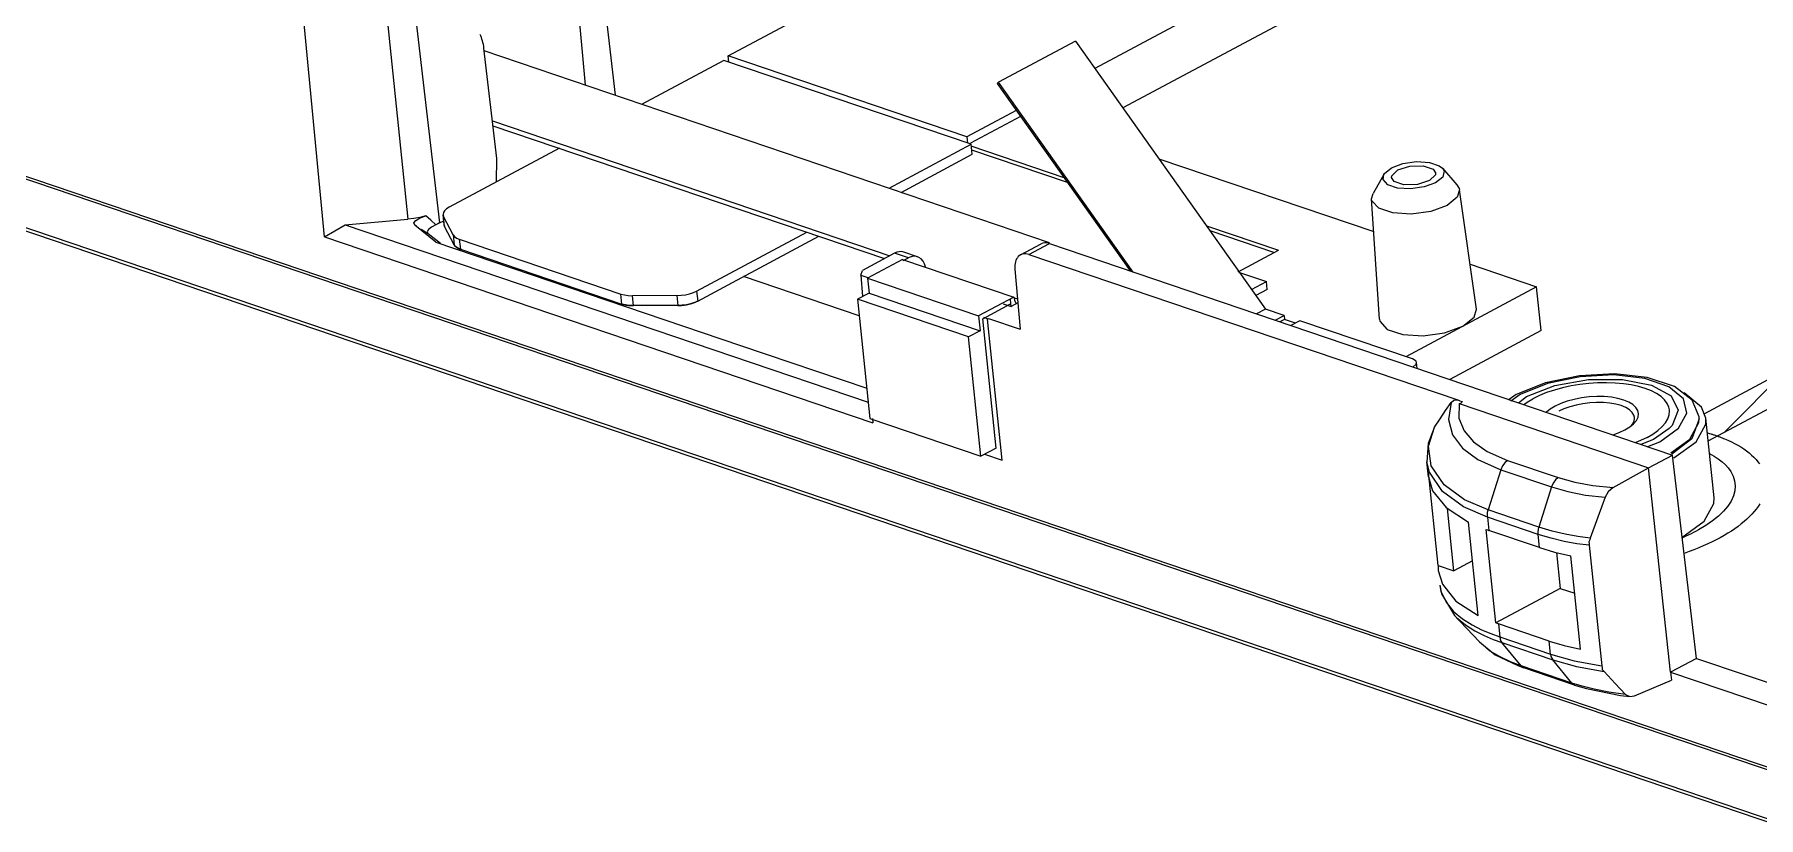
# Model space of a CAD drawing. Header units: millimetres. Extents: x 0 to 594, y 0 to 420.
# Drawn here: x 146.88 to 185.75, y 187.32 to 204.98 of the extents above; entities that cross this region are included whole.
import ezdxf

# ---------------------------------------------------------------- set-up
doc = ezdxf.new("R2010")
doc.units = ezdxf.units.MM
doc.header["$LTSCALE"] = 32.67
doc.layers.get('0').update_dxf_attribs({"linetype": 'CONTINUOUS'})
doc.layers.add('ASSEM_MEM', color=7, linetype='CONTINUOUS')
doc.styles.get("Standard").update_dxf_attribs({"font": 'txt', "width": 0.8})
doc.dimstyles.get("Standard").update_dxf_attribs({"dimtxt": 2.5, "dimasz": 3, "dimexe": 1.5, "dimexo": 1.2, "dimtad": 1, "dimdsep": 46, "dimtxsty": 'STANDARD', "dimblk": '_FILLED', "dimblk1": '_FILLED', "dimblk2": '_FILLED', "dimcen": 0.09, "dimazin": 2, "dimtol": 1, "dimtp": 0.01, "dimtm": 0.01, "dimtfac": 1, "dimtofl": 0, "dimtmove": 0, "dimatfit": 3, "dimldrblk": '_FILLED', "dimfxl": 1, "dimtolj": 1, "dimarcsym": 0})

# ---------------------------------------------------------------- blocks, each defined once
blk = doc.blocks.new('_FILLED')
at = {"color": 0, "linetype": 'BYBLOCK'}
blk.add_solid([(0, 0), (-1, 0.167), (-1, -0.167)], dxfattribs=at)

msp = doc.modelspace()

# ---------------------------------------------------------------- linework, layer by layer
at = {"layer": 'ASSEM_MEM', "color": 7, "linetype": 'CONTINUOUS'}
for p, q in [((162.523, 204.492), (196.165, 222.473)), ((302.265, 148.937), (101.14, 217.167)), ((302.334, 148.974), (101.21, 217.204)), ((302.716, 147.683), (101.591, 215.913)), ((302.813, 147.578), (101.688, 215.808)), ((191.046, 215.037), (170.789, 204.211)), ((191.166, 213.872), (171.422, 203.318)), ((159.305, 203.836), (159.084, 206.297)), ((159.685, 206.093), (159.975, 203.609)), ((155.442, 205.636), (156.016, 200.727)), ((153.42, 200.413), (152.957, 205.298)), ((154.821, 205.467), (155.3, 200.81)), ((170.353, 204.826), (168.62, 203.9)), ((170.353, 204.826), (174.637, 198.785)), ((157.307, 202.183), (157.017, 204.667)), ((169.77, 200.28), (157.024, 204.604)), ((167.901, 202.667), (162.523, 204.492)), ((162.539, 204.352), (162.523, 204.492)), ((162.425, 204.391), (160.572, 203.4)), ((168.002, 202.499), (162.425, 204.391)), ((168.62, 203.9), (168.589, 203.868)), ((168.589, 203.868), (171.584, 199.644)), ((171.656, 199.619), (168.62, 203.9)), ((157.209, 203.028), (166.169, 199.988)), ((157.221, 202.919), (166.05, 199.924)), ((169.017, 203.264), (167.901, 202.667)), ((169.115, 203.126), (167.988, 202.524)), ((166.149, 201.508), (168.002, 202.499)), ((167.901, 202.667), (167.916, 202.528)), ((168.025, 202.274), (168.002, 202.499)), ((158.721, 202.411), (156.235, 201.082)), ((157.298, 201.65), (157.307, 202.183)), ((166.42, 201.416), (168.025, 202.274)), ((167.99, 202.464), (170.089, 201.752)), ((170.17, 201.638), (168.015, 202.369)), ((172.233, 202.175), (177.076, 200.532)), ((177.303, 201.822), (177.06, 201.392)), ((177.287, 201.706), (177.303, 201.822)), ((177.476, 201.75), (177.48, 201.792)), ((177.48, 201.792), (177.616, 201.924)), ((178.466, 201.813), (178.331, 201.681)), ((178.47, 201.855), (178.466, 201.813)), ((178.63, 201.762), (178.47, 201.634)), ((178.625, 201.959), (178.951, 201.587)), ((177.028, 201.268), (177.06, 201.392)), ((177.393, 201.589), (177.287, 201.706)), ((179.007, 201.473), (178.958, 201.306)), ((179.391, 198.785), (179.007, 201.473)), ((177.203, 198.559), (177.028, 201.268)), ((178.958, 201.306), (178.73, 201.122)), ((153.42, 200.413), (153.892, 200.683)), ((153.892, 200.683), (155.3, 200.81)), ((153.892, 200.683), (165.678, 196.684)), ((155.434, 200.827), (155.29, 200.809)), ((155.494, 200.652), (155.456, 200.676)), ((155.931, 200.296), (155.456, 200.676)), ((155.576, 200.839), (155.709, 200.887)), ((155.761, 200.48), (155.605, 200.58)), ((155.82, 200.788), (155.709, 200.887)), ((155.934, 200.687), (155.82, 200.788)), ((156.016, 200.727), (156.109, 200.777)), ((156.119, 200.685), (156.096, 200.91)), ((156.096, 200.909), (156.106, 200.874)), ((156.322, 200.457), (156.106, 200.874)), ((156.13, 200.65), (156.106, 200.874)), ((156.13, 200.65), (156.119, 200.685)), ((156.127, 200.656), (156.13, 200.65)), ((156.345, 200.233), (156.13, 200.65)), ((173.307, 200.66), (174.927, 200.111)), ((174.827, 200.058), (173.387, 200.546)), ((153.42, 200.413), (165.784, 196.219)), ((156.035, 200.261), (155.761, 200.48)), ((155.931, 200.296), (159.364, 199.129)), ((156.322, 200.457), (156.345, 200.233)), ((156.462, 200.359), (160.106, 199.123)), ((156.462, 200.359), (156.485, 200.135)), ((161.812, 199.19), (164.298, 200.519)), ((162.523, 199.334), (164.569, 200.427)), ((169.113, 200.007), (169.575, 200.254)), ((169.303, 200.015), (169.764, 200.261)), ((169.764, 200.261), (183.813, 195.495)), ((156.485, 200.135), (160.129, 198.899)), ((166.274, 200.044), (165.547, 199.655)), ((166.456, 199.901), (165.666, 199.478)), ((166.584, 199.938), (166.274, 200.044)), ((166.456, 199.901), (168.959, 199.052)), ((166.469, 199.877), (166.584, 199.938)), ((166.793, 199.963), (166.48, 200.069)), ((169.303, 200.015), (178.968, 196.737)), ((174.016, 199.624), (174.927, 200.111)), ((179.247, 199.795), (180.748, 199.286)), ((165.476, 198.634), (162.869, 199.519)), ((165.51, 199.551), (165.547, 199.655)), ((165.51, 199.551), (165.672, 199.495)), ((165.51, 199.551), (165.549, 199.066)), ((165.666, 199.478), (168.169, 198.629)), ((165.666, 199.478), (165.701, 199.147)), ((168.986, 199.685), (169.107, 198.33)), ((174.05, 199.612), (174.657, 199.406)), ((174.323, 199.227), (174.657, 199.406)), ((174.676, 199.227), (174.657, 199.406)), ((160.129, 198.899), (160.106, 199.123)), ((161.365, 199.09), (160.363, 199.087)), ((160.386, 198.862), (160.363, 199.087)), ((161.365, 199.09), (161.388, 198.866)), ((161.812, 199.19), (161.835, 198.966)), ((161.835, 198.966), (162.523, 199.334)), ((165.701, 199.147), (165.438, 199.006)), ((167.94, 198.157), (165.438, 199.006)), ((165.438, 199.006), (165.716, 196.316)), ((165.701, 199.147), (168.203, 198.298)), ((168.959, 199.052), (168.169, 198.629)), ((168.894, 198.939), (168.876, 199.007)), ((168.876, 199.007), (168.887, 198.9)), ((168.967, 199.039), (169.046, 199.012)), ((174.676, 199.227), (174.42, 199.09)), ((180.748, 199.286), (177.801, 197.711)), ((180.85, 198.3), (180.748, 199.286)), ((161.388, 198.866), (160.386, 198.862)), ((168.169, 198.629), (168.203, 198.298)), ((168.263, 198.566), (168.887, 198.9)), ((168.275, 198.602), (168.381, 198.567)), ((168.722, 198.905), (168.901, 198.845)), ((168.887, 198.9), (168.892, 198.848)), ((169.054, 198.926), (168.901, 198.845)), ((169.005, 198.922), (169.03, 198.914)), ((174.637, 198.785), (174.435, 198.677)), ((175.055, 198.643), (174.637, 198.785)), ((174.853, 198.535), (175.055, 198.643)), ((175.055, 198.643), (175.064, 198.553)), ((168.203, 198.298), (167.94, 198.157)), ((168.565, 195.652), (168.263, 198.566)), ((168.699, 195.377), (168.369, 198.561)), ((168.392, 198.573), (169.107, 198.33)), ((175.064, 198.553), (174.961, 198.498)), ((175.313, 198.469), (175.064, 198.553)), ((175.412, 198.521), (175.21, 198.413)), ((177.951, 197.66), (175.412, 198.521)), ((180.85, 198.3), (178.79, 197.199)), ((188.42, 198.504), (184.516, 196.418)), ((168.218, 195.467), (167.94, 198.157)), ((177.957, 197.476), (178.032, 197.541)), ((178.032, 197.541), (178.041, 197.58)), ((178.055, 197.449), (178.041, 197.58)), ((180.948, 197.123), (180.283, 196.857)), ((180.993, 197.107), (180.378, 196.861)), ((180.521, 196.812), (181.159, 197.059)), ((181.159, 197.059), (181.919, 197.194)), ((184.976, 196.005), (186.39, 197.42)), ((178.823, 196.681), (178.759, 196.294)), ((180.283, 196.857), (180.125, 196.746)), ((180.378, 196.861), (180.166, 196.707)), ((180.338, 196.674), (180.521, 196.812)), ((184.06, 196.762), (183.73, 197.035)), ((184.252, 196.729), (183.859, 197.037)), ((184.135, 196.438), (184.06, 196.762)), ((184.468, 196.577), (184.075, 196.897)), ((184.411, 196.355), (184.252, 196.729)), ((184.618, 195.814), (186.743, 196.95)), ((165.716, 196.316), (168.218, 195.467)), ((165.776, 196.321), (165.784, 196.219)), ((179.002, 196.654), (183.271, 195.205)), ((183.742, 196.49), (183.741, 196.513)), ((183.944, 196.099), (184.135, 196.438)), ((184.415, 196.311), (184.246, 195.856)), ((184.407, 196.231), (184.411, 196.355)), ((184.415, 196.31), (184.411, 196.355)), ((184.564, 196.326), (184.468, 196.577)), ((184.56, 196.194), (184.564, 196.326)), ((184.75, 194.533), (184.565, 196.326)), ((178.311, 195.698), (178.444, 196.123)), ((178.436, 196.109), (178.444, 196.123)), ((182.737, 196.06), (182.847, 196.127)), ((182.847, 196.127), (182.934, 196.199)), ((182.887, 196.161), (182.911, 196.19)), ((183.237, 195.891), (183.369, 195.968)), ((183.369, 195.968), (183.483, 196.05)), ((183.738, 196.094), (183.38, 195.842)), ((183.523, 195.794), (183.944, 196.099)), ((183.802, 196.162), (183.738, 196.094)), ((184.2, 195.855), (184.407, 196.231)), ((184.341, 195.795), (184.56, 196.194)), ((184.599, 195.994), (184.622, 195.988)), ((184.622, 195.988), (184.645, 195.981)), ((184.769, 195.941), (184.79, 195.934)), ((184.79, 195.934), (184.811, 195.927)), ((168.565, 195.652), (168.218, 195.467)), ((168.302, 195.512), (168.699, 195.377)), ((178.369, 195.253), (178.311, 195.698)), ((183.38, 195.842), (183.098, 195.733)), ((183.253, 195.685), (183.523, 195.794)), ((183.271, 195.205), (183.813, 195.495)), ((183.776, 195.546), (184.2, 195.855)), ((184.246, 195.856), (183.798, 195.515)), ((184.353, 190.911), (183.813, 195.495)), ((183.837, 195.428), (184.341, 195.795)), ((178.311, 195.001), (178.276, 195.345)), ((178.332, 195.106), (178.276, 195.345)), ((178.525, 193.004), (178.307, 195.111)), ((178.626, 194.669), (178.332, 195.106)), ((178.66, 194.824), (178.369, 195.253)), ((179.941, 195.164), (179.657, 194.259)), ((179.941, 195.164), (181.085, 194.775)), ((180.092, 195.373), (181.235, 194.985)), ((182.471, 194.759), (183.271, 195.205)), ((183.769, 190.598), (183.271, 195.205)), ((179.124, 194.488), (178.66, 194.824)), ((181.085, 194.775), (180.801, 193.871)), ((179.097, 194.328), (178.626, 194.669)), ((179.639, 194.095), (179.097, 194.328)), ((179.657, 194.259), (179.124, 194.488)), ((178.712, 194.309), (179.214, 193.984)), ((178.883, 192.883), (178.737, 194.293)), ((179.432, 191.877), (179.214, 193.984)), ((179.639, 194.095), (179.637, 194.148)), ((180.782, 193.706), (179.639, 194.095)), ((179.639, 194.095), (179.669, 193.797)), ((180.801, 193.871), (179.657, 194.259)), ((179.825, 191.712), (179.607, 193.819)), ((180.813, 193.409), (179.669, 193.797)), ((180.781, 193.76), (180.787, 193.815)), ((180.782, 193.706), (180.781, 193.76)), ((181.076, 193.618), (180.782, 193.706)), ((180.813, 193.409), (180.782, 193.706)), ((180.787, 193.815), (180.801, 193.871)), ((181.096, 193.782), (180.801, 193.871)), ((181.368, 193.549), (181.076, 193.618)), ((181.656, 193.496), (181.368, 193.549)), ((181.957, 193.624), (181.678, 193.661)), ((181.196, 193.298), (181.28, 192.489)), ((181.738, 191.118), (181.52, 193.225)), ((181.934, 193.459), (181.656, 193.496)), ((181.934, 193.459), (182.215, 190.74)), ((178.525, 193.004), (178.883, 192.883)), ((178.525, 193.004), (178.529, 192.895)), ((178.529, 192.895), (178.622, 192.584)), ((179.305, 193.108), (178.883, 192.883)), ((178.564, 192.56), (178.603, 192.362)), ((178.565, 192.55), (178.589, 192.426)), ((178.589, 192.426), (178.705, 192.175)), ((178.622, 192.584), (178.93, 192.202)), ((181.28, 192.489), (179.825, 191.712)), ((181.28, 192.489), (181.607, 192.378)), ((178.603, 192.362), (178.893, 191.88)), ((178.705, 192.175), (178.877, 191.97)), ((178.93, 192.202), (179.432, 191.877)), ((178.877, 191.97), (179.079, 191.803)), ((179.021, 191.743), (178.893, 191.88)), ((179.458, 191.28), (179.021, 191.743)), ((181.031, 191.302), (179.887, 191.69)), ((179.887, 191.69), (179.918, 191.393)), ((179.507, 191.557), (179.716, 191.468)), ((179.716, 191.468), (179.918, 191.393)), ((179.768, 191.338), (179.967, 191.265)), ((179.918, 191.393), (181.062, 191.005)), ((179.967, 191.265), (181.111, 190.877)), ((180.398, 190.742), (179.967, 191.265)), ((181.062, 191.005), (181.031, 191.302)), ((180.398, 190.742), (180.159, 190.832)), ((181.062, 191.005), (181.596, 190.855)), ((181.111, 190.877), (181.646, 190.726)), ((181.542, 190.354), (181.111, 190.877)), ((181.596, 190.855), (182.215, 190.74)), ((184.353, 190.911), (183.769, 190.598)), ((184.353, 190.911), (192.361, 188.194)), ((181.542, 190.354), (180.398, 190.742)), ((181.605, 190.31), (180.461, 190.698)), ((181.646, 190.726), (182.269, 190.612)), ((183.769, 190.598), (230.162, 174.859)), ((183.769, 190.598), (183.786, 190.416)), ((181.771, 190.284), (181.542, 190.354)), ((182.048, 190.214), (181.771, 190.284)), ((182.375, 190.15), (182.048, 190.214)), ((182.753, 190.096), (182.375, 190.15)), ((182.636, 190.075), (182.851, 190.048)), ((182.753, 190.096), (182.851, 190.048)), ((182.851, 190.048), (182.957, 190.066)), ((182.957, 190.066), (183.786, 190.416))]:
    msp.add_line(p, q, dxfattribs=at)
for points in [[(177.476, 201.971), (177.734, 202.066), (178.04, 202.109), (178.332, 202.091), (178.553, 202.016), (178.624, 201.959)], [(177.303, 201.822), (177.316, 201.843), (177.476, 201.971)], [(178.331, 201.681), (178.059, 201.595), (177.754, 201.589), (177.533, 201.664), (177.476, 201.75)], [(177.616, 201.924), (177.888, 202.009), (178.192, 202.016), (178.413, 201.941), (178.47, 201.855)], [(178.624, 201.959), (178.66, 201.899), (178.63, 201.762)], [(178.47, 201.634), (178.212, 201.539), (177.907, 201.496), (177.614, 201.514), (177.393, 201.589)], [(178.951, 201.587), (179.001, 201.501), (179.007, 201.473)], [(156.235, 201.082), (156.175, 201.044), (156.13, 201.002), (156.103, 200.959), (156.095, 200.916), (156.096, 200.909)], [(178.73, 201.122), (178.361, 200.986), (177.923, 200.925), (177.505, 200.951), (177.188, 201.058), (177.036, 201.226), (177.028, 201.268)], [(155.709, 200.887), (155.575, 200.853), (155.434, 200.827)], [(155.456, 200.676), (155.435, 200.726), (155.481, 200.784), (155.576, 200.839)], [(155.934, 200.687), (155.834, 200.634), (155.766, 200.58), (155.738, 200.526), (155.761, 200.48)], [(156.016, 200.727), (155.975, 200.706), (155.934, 200.687)], [(156.119, 200.685), (156.119, 200.681), (156.12, 200.676), (156.122, 200.67), (156.123, 200.666), (156.125, 200.661), (156.127, 200.656)], [(156.322, 200.457), (156.352, 200.419), (156.399, 200.386), (156.462, 200.359)], [(156.485, 200.135), (156.422, 200.162), (156.375, 200.195), (156.345, 200.233)], [(156.345, 200.233), (156.348, 200.227), (156.352, 200.221), (156.358, 200.214), (156.363, 200.208), (156.368, 200.202), (156.375, 200.195)], [(156.375, 200.195), (156.381, 200.19), (156.388, 200.184), (156.396, 200.178), (156.404, 200.173), (156.412, 200.168), (156.422, 200.162)], [(156.422, 200.162), (156.431, 200.157), (156.441, 200.153), (156.452, 200.148), (156.462, 200.143), (156.473, 200.139), (156.485, 200.135)], [(159.364, 199.129), (162.8, 197.963), (165.645, 197)], [(160.106, 199.123), (160.183, 199.103), (160.269, 199.09), (160.363, 199.087)], [(161.365, 199.09), (161.462, 199.095), (161.559, 199.108), (161.652, 199.129), (161.738, 199.157), (161.812, 199.19)], [(168.959, 199.052), (168.977, 198.984), (169.007, 198.917), (169.014, 198.905)], [(160.386, 198.862), (160.292, 198.866), (160.206, 198.879), (160.129, 198.899)], [(160.129, 198.899), (160.141, 198.895), (160.153, 198.891), (160.166, 198.888), (160.178, 198.885), (160.191, 198.882), (160.206, 198.878)], [(160.206, 198.878), (160.219, 198.876), (160.233, 198.874), (160.248, 198.871), (160.262, 198.87), (160.276, 198.868), (160.293, 198.866)], [(160.293, 198.866), (160.307, 198.865), (160.322, 198.864), (160.339, 198.863), (160.354, 198.863), (160.369, 198.862), (160.386, 198.862)], [(161.835, 198.966), (161.761, 198.932), (161.675, 198.905), (161.582, 198.884), (161.485, 198.871), (161.388, 198.866)], [(161.388, 198.866), (161.403, 198.866), (161.419, 198.867), (161.436, 198.867), (161.452, 198.868), (161.469, 198.869), (161.486, 198.871)], [(161.486, 198.871), (161.501, 198.872), (161.517, 198.874), (161.534, 198.876), (161.55, 198.878), (161.565, 198.881), (161.583, 198.884)], [(161.583, 198.884), (161.598, 198.887), (161.613, 198.89), (161.63, 198.893), (161.645, 198.897), (161.659, 198.9), (161.676, 198.905)], [(161.676, 198.905), (161.69, 198.909), (161.704, 198.913), (161.72, 198.918), (161.733, 198.922), (161.746, 198.927), (161.761, 198.932)], [(161.761, 198.932), (161.774, 198.938), (161.786, 198.943), (161.8, 198.949), (161.812, 198.954), (161.823, 198.96), (161.835, 198.966)], [(179.084, 198.397), (179.339, 198.603), (179.391, 198.785)], [(177.203, 198.56), (177.212, 198.51), (177.381, 198.326), (177.728, 198.208), (178.187, 198.179), (178.671, 198.246), (179.084, 198.397)], [(178.041, 197.58), (178.029, 197.61), (177.951, 197.66)], [(183.741, 196.513), (183.728, 196.576), (183.691, 196.659), (183.633, 196.738), (183.553, 196.812), (183.453, 196.88), (183.334, 196.941), (183.198, 196.994), (183.046, 197.039), (182.88, 197.074), (182.703, 197.101), (182.516, 197.117), (182.322, 197.124), (182.123, 197.121), (181.922, 197.107), (181.722, 197.084), (181.524, 197.052), (181.332, 197.01), (181.148, 196.959), (180.973, 196.901), (180.811, 196.836), (180.664, 196.764)], [(183.859, 197.037), (183.242, 197.245), (182.5, 197.326), (181.711, 197.283), (180.948, 197.123)], [(183.73, 197.035), (183.184, 197.221), (182.489, 197.3), (181.728, 197.26), (180.993, 197.107)], [(181.919, 197.194), (182.684, 197.197), (183.336, 197.068), (183.778, 196.826)], [(178.444, 196.123), (178.571, 196.314), (178.697, 196.5), (178.823, 196.681)], [(178.823, 196.681), (178.883, 196.728), (178.968, 196.737)], [(178.968, 196.737), (179.019, 196.719), (179.074, 196.7)], [(179.002, 196.654), (179.038, 196.664), (179.057, 196.681), (179.074, 196.7)], [(180.458, 196.633), (180.532, 196.686), (180.664, 196.764)], [(182.934, 196.199), (182.997, 196.274), (183.035, 196.351), (183.046, 196.427), (183.029, 196.5), (182.987, 196.569), (182.918, 196.632), (182.826, 196.688), (182.713, 196.735), (182.58, 196.771), (182.432, 196.797), (182.273, 196.811), (182.105, 196.814), (181.933, 196.804), (181.762, 196.782), (181.596, 196.75), (181.438, 196.707), (181.293, 196.654), (181.164, 196.594)], [(182.954, 196.34), (182.941, 196.395), (182.902, 196.457), (182.84, 196.515), (182.756, 196.565), (182.653, 196.608), (182.532, 196.641), (182.398, 196.665), (182.253, 196.678), (182.1, 196.68), (181.944, 196.671), (181.789, 196.651), (181.637, 196.622), (181.494, 196.583), (181.362, 196.535), (181.245, 196.48)], [(183.778, 196.826), (183.942, 196.508), (183.802, 196.162)], [(178.759, 196.294), (178.852, 195.951), (179.075, 195.653), (179.422, 195.395), (179.941, 195.164)], [(179.005, 196.653), (178.997, 196.329), (179.111, 196.041), (179.324, 195.792), (179.636, 195.572), (180.092, 195.373)], [(181.164, 196.594), (181.054, 196.527), (180.972, 196.459)], [(182.911, 196.19), (182.946, 196.259), (182.955, 196.328), (182.954, 196.34)], [(183.483, 196.05), (183.577, 196.135), (183.651, 196.223), (183.704, 196.312), (183.734, 196.401), (183.742, 196.49)], [(178.435, 196.109), (178.303, 195.755), (178.276, 195.345)], [(182.471, 195.95), (182.608, 196), (182.737, 196.06)], [(183.237, 195.891), (183.09, 195.819), (182.984, 195.776)], [(184.645, 195.981), (184.673, 195.972), (184.689, 195.967), (184.705, 195.962), (184.721, 195.957), (184.737, 195.952), (184.753, 195.947), (184.769, 195.941)], [(184.811, 195.927), (184.84, 195.916), (184.858, 195.91), (184.876, 195.903), (184.894, 195.896), (184.911, 195.889), (184.929, 195.883), (184.946, 195.876), (184.964, 195.869), (184.981, 195.862)], [(184.648, 195.528), (184.75, 195.47), (184.842, 195.409), (184.93, 195.341), (185.003, 195.274), (185.066, 195.204), (185.122, 195.126)], [(184.981, 195.862), (185.06, 195.827), (185.137, 195.792), (185.211, 195.755), (185.281, 195.716), (185.348, 195.677), (185.416, 195.633), (185.48, 195.588), (185.539, 195.542), (185.595, 195.494), (185.646, 195.445), (185.693, 195.395), (185.736, 195.344), (185.775, 195.293)], [(180.092, 195.373), (180.03, 195.322), (179.978, 195.249), (179.941, 195.164)], [(185.122, 195.126), (185.177, 195.021), (185.211, 194.912), (185.223, 194.8), (185.213, 194.686), (185.182, 194.572), (185.13, 194.457)], [(178.311, 195.002), (178.404, 194.691), (178.712, 194.309)], [(181.235, 194.985), (181.174, 194.934), (181.122, 194.861), (181.085, 194.775)], [(181.085, 194.775), (181.451, 194.671), (181.853, 194.593), (182.293, 194.542)], [(181.235, 194.985), (181.608, 194.88), (182.017, 194.805), (182.471, 194.759)], [(182.471, 194.759), (182.364, 194.667), (182.293, 194.542)], [(182.293, 194.542), (182.129, 194.096), (181.957, 193.624)], [(184.023, 193.634), (184.527, 194.002), (184.746, 194.401), (184.75, 194.533)], [(185.777, 194.391), (185.74, 194.333), (185.698, 194.276), (185.652, 194.219), (185.602, 194.162), (185.548, 194.106), (185.49, 194.05), (185.427, 193.995), (185.361, 193.941), (185.291, 193.887), (185.218, 193.834), (185.14, 193.782), (185.06, 193.731), (184.975, 193.68), (184.888, 193.631), (184.797, 193.583), (184.703, 193.535), (184.606, 193.489), (184.505, 193.445), (184.402, 193.401), (184.295, 193.358), (184.186, 193.317), (184.075, 193.278)], [(185.13, 194.457), (185.056, 194.342), (184.962, 194.229), (184.849, 194.118), (184.716, 194.01), (184.565, 193.906), (184.397, 193.806)], [(179.637, 194.148), (179.643, 194.203), (179.657, 194.259)], [(179.607, 193.819), (179.638, 193.808), (179.669, 193.797)], [(181.678, 193.661), (181.39, 193.713), (181.096, 193.782)], [(181.957, 193.624), (181.944, 193.582), (181.926, 193.538)], [(184.397, 193.806), (184.345, 193.778), (184.284, 193.746), (184.229, 193.719), (184.165, 193.689), (184.099, 193.659), (184.033, 193.63)], [(180.813, 193.409), (181.152, 193.308), (181.52, 193.225)], [(181.926, 193.538), (181.932, 193.499), (181.934, 193.459)], [(178.893, 191.88), (178.942, 191.83), (179.141, 191.666), (179.351, 191.534)], [(179.079, 191.803), (179.292, 191.667), (179.507, 191.557)], [(179.825, 191.712), (179.856, 191.701), (179.887, 191.69)], [(179.351, 191.534), (179.562, 191.426), (179.768, 191.338)], [(180.159, 190.832), (179.922, 190.943), (179.688, 191.084), (179.458, 191.28)], [(179.458, 191.28), (179.816, 190.993), (180.321, 190.748), (180.461, 190.698)], [(179.918, 191.393), (179.927, 191.344), (179.944, 191.301), (179.967, 191.265)], [(181.031, 191.302), (181.371, 191.201), (181.738, 191.118)], [(181.062, 191.005), (181.071, 190.956), (181.088, 190.913), (181.111, 190.877)], [(180.461, 190.698), (180.448, 190.703), (180.398, 190.742)], [(182.215, 190.74), (182.222, 190.703), (182.224, 190.66)], [(182.224, 190.66), (182.248, 190.638), (182.269, 190.612)], [(182.269, 190.612), (182.516, 190.347), (182.753, 190.096)], [(181.605, 190.31), (181.592, 190.315), (181.542, 190.354)], [(181.605, 190.31), (181.871, 190.229), (182.636, 190.075)]]:
    msp.add_lwpolyline(points, dxfattribs=at)
for centre, major_axis, ratio, start_param, end_param in [((156.324, 204.297), (0.303, 0.953), 0.663137, -0.972985, -0.592479), ((169.816, 199.816), (-0.244, 0.437), 0.610898, -0.594646, -0.011159), ((166.314, 199.598), (0.169, 0.47), 0.648033, 0.01207, 0.622657), ((166.637, 199.488), (0.151, 0.477), 0.663137, 5.449928, 6.880997), ((169.344, 199.564), (-0.227, 0.445), 0.626003, -0.571707, 0.99909)]:
    msp.add_ellipse(centre, major_axis=major_axis, ratio=ratio, start_param=start_param, end_param=end_param, dxfattribs=at)

# ---------------------------------------------------------------- leaders
at = {"color": 7, "linetype": 'CONTINUOUS'}
msp.add_leader([(213.508, 194.72), (146.476, 167.095)], dimstyle='STANDARD', override={"dimtad": 0}, dxfattribs=at)

doc.saveas('drawing.dxf')
